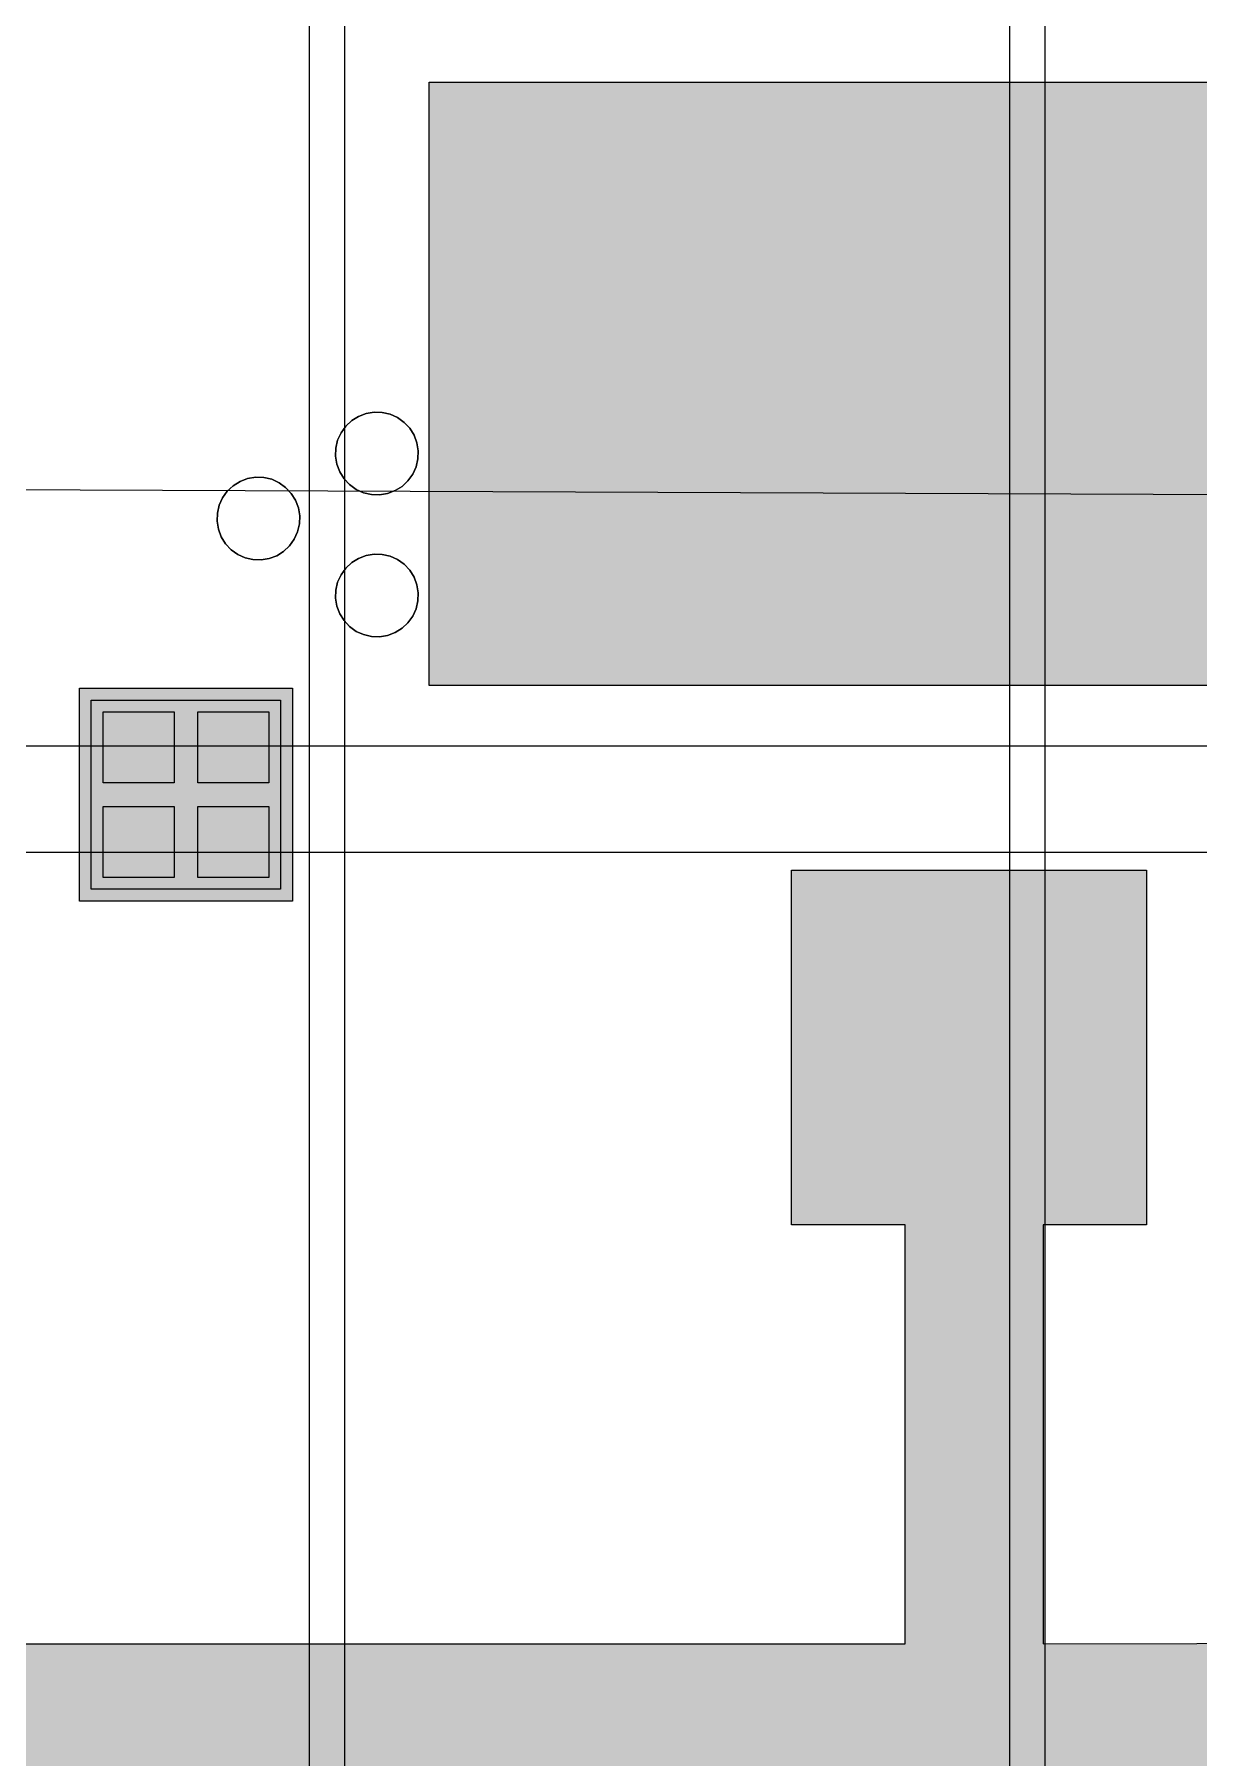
# Model space of a CAD drawing. Header units: inches. Extents: x -10671 to 1761, y -674 to 7170.
# Drawn here: x -7963.9 to -7767.1, y 5615.5 to 5906.8 of the extents above; entities that cross this region are included whole.
import ezdxf

# ---------------------------------------------------------------- set-up
doc = ezdxf.new("R2010")
doc.units = ezdxf.units.IN
doc.header["$LTSCALE"] = 19.2
doc.header["$MEASUREMENT"] = 0
for name, color, linetype, lineweight, true_color in [('DWG-bldg-utility box', 3, 'Continuous', 18, 0x00ff00), ('Venue-Ceiling-HVAC', 7, 'Continuous', 5, 0xbbbbbb), ('Venue-Ceiling-Obstructions', 7, 'Continuous', 5, 0xdd0000), ('Venue-Rigging Steel-High', 7, 'Continuous', 5, 0x800000), ('Venue-Rigging Steel-Low', 7, 'Continuous', 5, 0x0000dd)]:
    doc.layers.add(name, color=color, linetype=linetype, lineweight=lineweight, true_color=true_color)
for name, color, linetype, lineweight in [('Venue-Ceiling-Lights', 7, 'Continuous', 5), ('Venue-Ceiling-Lights Circuits', 7, 'Continuous', 5), ('Venue-Floor Pockets', 7, 'Continuous', 5)]:
    doc.layers.add(name, color=color, linetype=linetype, lineweight=lineweight)

# ---------------------------------------------------------------- blocks, each defined once
blk = doc.blocks.new('FLOORBOX')
at = {"layer": 'Venue-Floor Pockets', "linetype": 'Continuous', "lineweight": 0, "true_color": 0xaaaaaa}
blk.add_hatch(color=253, dxfattribs=at).paths.add_polyline_path([(-18, 18), (18, 18), (18, -18), (-18, -18)])
at = {"layer": 'Venue-Floor Pockets', "linetype": 'Continuous', "lineweight": 0, "true_color": 0xbbbbbb}
blk.add_hatch(color=9, dxfattribs=at).paths.add_polyline_path([(-16, 16), (16, 16), (16, -16), (-16, -16)])
at = {"layer": 'Venue-Floor Pockets', "linetype": 'Continuous', "lineweight": 0, "true_color": 0xdddddd}
for points in [[(-14, 14), (-2, 14), (-2, 2), (-14, 2)], [(2, 14), (14, 14), (14, 2), (2, 2)], [(-14, -2), (-2, -2), (-2, -14), (-14, -14)], [(2, -2), (14, -2), (14, -14), (2, -14)]]:
    blk.add_hatch(color=254, dxfattribs=at).paths.add_polyline_path(points)
at = {"layer": 'Venue-Floor Pockets', "color": 7, "linetype": 'Continuous', "lineweight": 5, "flags": 128}
for points in [[(-18, 18), (18, 18), (18, -18), (-18, -18)], [(-16, 16), (16, 16), (16, -16), (-16, -16)], [(-14, 14), (-2, 14), (-2, 2), (-14, 2)], [(2, 14), (14, 14), (14, 2), (2, 2)], [(-14, -2), (-2, -2), (-2, -14), (-14, -14)], [(2, -2), (14, -2), (14, -14), (2, -14)]]:
    blk.add_lwpolyline(points, close=True, dxfattribs=at)
blk = doc.blocks.new('Group-1315-1')
at = {"layer": 'Venue-Ceiling-Lights', "color": 12, "linetype": 'Continuous', "lineweight": 5, "true_color": 0xdd0000}
for points, invisible_edges in [([(-7912.96, 5835.51, 372.05), (-7910.24, 5841.52, 372.05), (-7906.44, 5842.95, 372.05), (-7912.96, 5835.51, 372.05)], 15), ([(-7905.52, 5828.98, 372.05), (-7912.96, 5835.51, 372.05), (-7906.44, 5842.95, 372.05), (-7905.52, 5828.98, 372.05)], 15), ([(-7906.44, 5842.95, 360.05), (-7910.24, 5841.52, 360.05), (-7912.96, 5835.51, 360.05), (-7906.44, 5842.95, 360.05)], 15), ([(-7898.99, 5836.42, 360.05), (-7906.44, 5842.95, 360.05), (-7912.96, 5835.51, 360.05), (-7898.99, 5836.42, 360.05)], 15), ([(-7912.96, 5835.51, 372.05), (-7912.04, 5839.47, 372.05), (-7910.24, 5841.52, 372.05), (-7912.96, 5835.51, 372.05)], 15), ([(-7910.24, 5841.52, 360.05), (-7912.04, 5839.47, 360.05), (-7912.96, 5835.51, 360.05), (-7910.24, 5841.52, 360.05)], 15), ([(-7912.04, 5839.47, 372.05), (-7911.24, 5840.58, 372.05), (-7910.24, 5841.52, 372.05), (-7912.04, 5839.47, 372.05)], 12), ([(-7910.24, 5841.52, 360.05), (-7911.24, 5840.58, 360.05), (-7912.04, 5839.47, 360.05), (-7910.24, 5841.52, 360.05)], 12), ([(-7910.24, 5841.52, 372.05), (-7909.08, 5842.24, 372.05), (-7906.44, 5842.95, 372.05), (-7910.24, 5841.52, 372.05)], 14), ([(-7906.44, 5842.95, 360.05), (-7909.08, 5842.24, 360.05), (-7910.24, 5841.52, 360.05), (-7906.44, 5842.95, 360.05)], 13), ([(-7909.08, 5842.24, 372.05), (-7907.79, 5842.73, 372.05), (-7906.44, 5842.95, 372.05), (-7909.08, 5842.24, 372.05)], 12), ([(-7906.44, 5842.95, 360.05), (-7907.79, 5842.73, 360.05), (-7909.08, 5842.24, 360.05), (-7906.44, 5842.95, 360.05)], 12), ([(-7906.44, 5842.95, 372.05), (-7905.07, 5842.91, 372.05), (-7902.48, 5842.03, 372.05), (-7906.44, 5842.95, 372.05)], 14), ([(-7906.44, 5842.95, 372.05), (-7902.48, 5842.03, 372.05), (-7900.43, 5840.23, 372.05), (-7906.44, 5842.95, 372.05)], 15), ([(-7906.44, 5842.95, 372.05), (-7900.43, 5840.23, 372.05), (-7898.99, 5836.42, 372.05), (-7906.44, 5842.95, 372.05)], 15), ([(-7906.44, 5842.95, 372.05), (-7898.99, 5836.42, 372.05), (-7905.52, 5828.98, 372.05), (-7906.44, 5842.95, 372.05)], 15), ([(-7902.48, 5842.03, 360.05), (-7905.07, 5842.91, 360.05), (-7906.44, 5842.95, 360.05), (-7902.48, 5842.03, 360.05)], 13), ([(-7900.43, 5840.23, 360.05), (-7902.48, 5842.03, 360.05), (-7906.44, 5842.95, 360.05), (-7900.43, 5840.23, 360.05)], 15), ([(-7898.99, 5836.42, 360.05), (-7900.43, 5840.23, 360.05), (-7906.44, 5842.95, 360.05), (-7898.99, 5836.42, 360.05)], 15), ([(-7905.07, 5842.91, 372.05), (-7903.73, 5842.6, 372.05), (-7902.48, 5842.03, 372.05), (-7905.07, 5842.91, 372.05)], 12), ([(-7902.48, 5842.03, 360.05), (-7903.73, 5842.6, 360.05), (-7905.07, 5842.91, 360.05), (-7902.48, 5842.03, 360.05)], 12), ([(-7902.48, 5842.03, 372.05), (-7901.36, 5841.23, 372.05), (-7900.43, 5840.23, 372.05), (-7902.48, 5842.03, 372.05)], 12), ([(-7900.43, 5840.23, 360.05), (-7901.36, 5841.23, 360.05), (-7902.48, 5842.03, 360.05), (-7900.43, 5840.23, 360.05)], 12), ([(-7912.96, 5835.51, 372.05), (-7912.92, 5836.88, 372.05), (-7912.04, 5839.47, 372.05), (-7912.96, 5835.51, 372.05)], 14), ([(-7912.04, 5839.47, 360.05), (-7912.92, 5836.88, 360.05), (-7912.96, 5835.51, 360.05), (-7912.04, 5839.47, 360.05)], 13), ([(-7912.92, 5836.88, 372.05), (-7912.61, 5838.22, 372.05), (-7912.04, 5839.47, 372.05), (-7912.92, 5836.88, 372.05)], 12), ([(-7912.04, 5839.47, 360.05), (-7912.61, 5838.22, 360.05), (-7912.92, 5836.88, 360.05), (-7912.04, 5839.47, 360.05)], 12), ([(-7900.43, 5840.23, 372.05), (-7899.7, 5839.06, 372.05), (-7898.99, 5836.42, 372.05), (-7900.43, 5840.23, 372.05)], 14), ([(-7898.99, 5836.42, 360.05), (-7899.7, 5839.06, 360.05), (-7900.43, 5840.23, 360.05), (-7898.99, 5836.42, 360.05)], 13), ([(-7899.7, 5839.06, 372.05), (-7899.22, 5837.78, 372.05), (-7898.99, 5836.42, 372.05), (-7899.7, 5839.06, 372.05)], 12), ([(-7898.99, 5836.42, 360.05), (-7899.22, 5837.78, 360.05), (-7899.7, 5839.06, 360.05), (-7898.99, 5836.42, 360.05)], 12), ([(-7912.96, 5835.51, 360.05), (-7905.52, 5828.98, 360.05), (-7898.99, 5836.42, 360.05), (-7912.96, 5835.51, 360.05)], 15), ([(-7912.26, 5832.87, 372.05), (-7912.74, 5834.15, 372.05), (-7912.96, 5835.51, 372.05), (-7912.26, 5832.87, 372.05)], 12), ([(-7911.53, 5831.71, 372.05), (-7912.26, 5832.87, 372.05), (-7912.96, 5835.51, 372.05), (-7911.53, 5831.71, 372.05)], 14), ([(-7905.52, 5828.98, 372.05), (-7911.53, 5831.71, 372.05), (-7912.96, 5835.51, 372.05), (-7905.52, 5828.98, 372.05)], 15), ([(-7912.96, 5835.51, 360.05), (-7912.74, 5834.15, 360.05), (-7912.26, 5832.87, 360.05), (-7912.96, 5835.51, 360.05)], 12), ([(-7912.96, 5835.51, 360.05), (-7912.26, 5832.87, 360.05), (-7911.53, 5831.71, 360.05), (-7912.96, 5835.51, 360.05)], 13), ([(-7912.96, 5835.51, 360.05), (-7911.53, 5831.71, 360.05), (-7905.52, 5828.98, 360.05), (-7912.96, 5835.51, 360.05)], 15), ([(-7898.99, 5836.42, 372.05), (-7901.72, 5830.41, 372.05), (-7905.52, 5828.98, 372.05), (-7898.99, 5836.42, 372.05)], 15), ([(-7905.52, 5828.98, 360.05), (-7901.72, 5830.41, 360.05), (-7898.99, 5836.42, 360.05), (-7905.52, 5828.98, 360.05)], 15), ([(-7898.99, 5836.42, 372.05), (-7899.92, 5832.47, 372.05), (-7901.72, 5830.41, 372.05), (-7898.99, 5836.42, 372.05)], 15), ([(-7901.72, 5830.41, 360.05), (-7899.92, 5832.47, 360.05), (-7898.99, 5836.42, 360.05), (-7901.72, 5830.41, 360.05)], 15), ([(-7898.99, 5836.42, 372.05), (-7899.04, 5835.05, 372.05), (-7899.92, 5832.47, 372.05), (-7898.99, 5836.42, 372.05)], 14), ([(-7899.92, 5832.47, 360.05), (-7899.04, 5835.05, 360.05), (-7898.99, 5836.42, 360.05), (-7899.92, 5832.47, 360.05)], 13), ([(-7899.04, 5835.05, 372.05), (-7899.35, 5833.72, 372.05), (-7899.92, 5832.47, 372.05), (-7899.04, 5835.05, 372.05)], 12), ([(-7899.92, 5832.47, 360.05), (-7899.35, 5833.72, 360.05), (-7899.04, 5835.05, 360.05), (-7899.92, 5832.47, 360.05)], 12), ([(-7933, 5824.51, 372.05), (-7930.28, 5830.52, 372.05), (-7926.47, 5831.95, 372.05), (-7933, 5824.51, 372.05)], 15), ([(-7925.56, 5817.98, 372.05), (-7933, 5824.51, 372.05), (-7926.47, 5831.95, 372.05), (-7925.56, 5817.98, 372.05)], 15), ([(-7926.47, 5831.95, 360.05), (-7930.28, 5830.52, 360.05), (-7933, 5824.51, 360.05), (-7926.47, 5831.95, 360.05)], 15), ([(-7919.03, 5825.42, 360.05), (-7926.47, 5831.95, 360.05), (-7933, 5824.51, 360.05), (-7919.03, 5825.42, 360.05)], 15), ([(-7930.28, 5830.52, 372.05), (-7929.11, 5831.24, 372.05), (-7926.47, 5831.95, 372.05), (-7930.28, 5830.52, 372.05)], 14), ([(-7926.47, 5831.95, 360.05), (-7929.11, 5831.24, 360.05), (-7930.28, 5830.52, 360.05), (-7926.47, 5831.95, 360.05)], 13), ([(-7929.11, 5831.24, 372.05), (-7927.83, 5831.73, 372.05), (-7926.47, 5831.95, 372.05), (-7929.11, 5831.24, 372.05)], 12), ([(-7926.47, 5831.95, 360.05), (-7927.83, 5831.73, 360.05), (-7929.11, 5831.24, 360.05), (-7926.47, 5831.95, 360.05)], 12), ([(-7926.47, 5831.95, 372.05), (-7925.1, 5831.91, 372.05), (-7922.51, 5831.03, 372.05), (-7926.47, 5831.95, 372.05)], 14), ([(-7926.47, 5831.95, 372.05), (-7922.51, 5831.03, 372.05), (-7920.46, 5829.23, 372.05), (-7926.47, 5831.95, 372.05)], 15), ([(-7926.47, 5831.95, 372.05), (-7920.46, 5829.23, 372.05), (-7919.03, 5825.42, 372.05), (-7926.47, 5831.95, 372.05)], 15), ([(-7926.47, 5831.95, 372.05), (-7919.03, 5825.42, 372.05), (-7925.56, 5817.98, 372.05), (-7926.47, 5831.95, 372.05)], 15), ([(-7922.51, 5831.03, 360.05), (-7925.1, 5831.91, 360.05), (-7926.47, 5831.95, 360.05), (-7922.51, 5831.03, 360.05)], 13), ([(-7920.46, 5829.23, 360.05), (-7922.51, 5831.03, 360.05), (-7926.47, 5831.95, 360.05), (-7920.46, 5829.23, 360.05)], 15), ([(-7919.03, 5825.42, 360.05), (-7920.46, 5829.23, 360.05), (-7926.47, 5831.95, 360.05), (-7919.03, 5825.42, 360.05)], 15), ([(-7925.1, 5831.91, 372.05), (-7923.76, 5831.6, 372.05), (-7922.51, 5831.03, 372.05), (-7925.1, 5831.91, 372.05)], 12), ([(-7922.51, 5831.03, 360.05), (-7923.76, 5831.6, 360.05), (-7925.1, 5831.91, 360.05), (-7922.51, 5831.03, 360.05)], 12), ([(-7899.92, 5832.47, 372.05), (-7900.72, 5831.35, 372.05), (-7901.72, 5830.41, 372.05), (-7899.92, 5832.47, 372.05)], 12), ([(-7901.72, 5830.41, 360.05), (-7900.72, 5831.35, 360.05), (-7899.92, 5832.47, 360.05), (-7901.72, 5830.41, 360.05)], 12), ([(-7933, 5824.51, 372.05), (-7932.08, 5828.47, 372.05), (-7930.28, 5830.52, 372.05), (-7933, 5824.51, 372.05)], 15), ([(-7930.28, 5830.52, 360.05), (-7932.08, 5828.47, 360.05), (-7933, 5824.51, 360.05), (-7930.28, 5830.52, 360.05)], 15), ([(-7932.08, 5828.47, 372.05), (-7931.28, 5829.58, 372.05), (-7930.28, 5830.52, 372.05), (-7932.08, 5828.47, 372.05)], 12), ([(-7930.28, 5830.52, 360.05), (-7931.28, 5829.58, 360.05), (-7932.08, 5828.47, 360.05), (-7930.28, 5830.52, 360.05)], 12), ([(-7922.51, 5831.03, 372.05), (-7921.4, 5830.23, 372.05), (-7920.46, 5829.23, 372.05), (-7922.51, 5831.03, 372.05)], 12), ([(-7920.46, 5829.23, 360.05), (-7921.4, 5830.23, 360.05), (-7922.51, 5831.03, 360.05), (-7920.46, 5829.23, 360.05)], 12), ([(-7920.46, 5829.23, 372.05), (-7919.74, 5828.06, 372.05), (-7919.03, 5825.42, 372.05), (-7920.46, 5829.23, 372.05)], 14), ([(-7919.03, 5825.42, 360.05), (-7919.74, 5828.06, 360.05), (-7920.46, 5829.23, 360.05), (-7919.03, 5825.42, 360.05)], 13), ([(-7909.48, 5829.9, 372.05), (-7910.59, 5830.7, 372.05), (-7911.53, 5831.71, 372.05), (-7909.48, 5829.9, 372.05)], 12), ([(-7905.52, 5828.98, 372.05), (-7909.48, 5829.9, 372.05), (-7911.53, 5831.71, 372.05), (-7905.52, 5828.98, 372.05)], 15), ([(-7911.53, 5831.71, 360.05), (-7910.59, 5830.7, 360.05), (-7909.48, 5829.9, 360.05), (-7911.53, 5831.71, 360.05)], 12), ([(-7911.53, 5831.71, 360.05), (-7909.48, 5829.9, 360.05), (-7905.52, 5828.98, 360.05), (-7911.53, 5831.71, 360.05)], 15), ([(-7906.89, 5829.03, 372.05), (-7908.23, 5829.34, 372.05), (-7909.48, 5829.9, 372.05), (-7906.89, 5829.03, 372.05)], 12), ([(-7905.52, 5828.98, 372.05), (-7906.89, 5829.03, 372.05), (-7909.48, 5829.9, 372.05), (-7905.52, 5828.98, 372.05)], 14), ([(-7909.48, 5829.9, 360.05), (-7908.23, 5829.34, 360.05), (-7906.89, 5829.03, 360.05), (-7909.48, 5829.9, 360.05)], 12), ([(-7909.48, 5829.9, 360.05), (-7906.89, 5829.03, 360.05), (-7905.52, 5828.98, 360.05), (-7909.48, 5829.9, 360.05)], 13), ([(-7901.72, 5830.41, 372.05), (-7902.88, 5829.69, 372.05), (-7905.52, 5828.98, 372.05), (-7901.72, 5830.41, 372.05)], 14), ([(-7905.52, 5828.98, 360.05), (-7902.88, 5829.69, 360.05), (-7901.72, 5830.41, 360.05), (-7905.52, 5828.98, 360.05)], 13), ([(-7902.88, 5829.69, 372.05), (-7904.17, 5829.21, 372.05), (-7905.52, 5828.98, 372.05), (-7902.88, 5829.69, 372.05)], 12), ([(-7905.52, 5828.98, 360.05), (-7904.17, 5829.21, 360.05), (-7902.88, 5829.69, 360.05), (-7905.52, 5828.98, 360.05)], 12), ([(-7933, 5824.51, 372.05), (-7932.95, 5825.88, 372.05), (-7932.08, 5828.47, 372.05), (-7933, 5824.51, 372.05)], 14), ([(-7932.08, 5828.47, 360.05), (-7932.95, 5825.88, 360.05), (-7933, 5824.51, 360.05), (-7932.08, 5828.47, 360.05)], 13), ([(-7932.95, 5825.88, 372.05), (-7932.64, 5827.22, 372.05), (-7932.08, 5828.47, 372.05), (-7932.95, 5825.88, 372.05)], 12), ([(-7932.08, 5828.47, 360.05), (-7932.64, 5827.22, 360.05), (-7932.95, 5825.88, 360.05), (-7932.08, 5828.47, 360.05)], 12), ([(-7919.74, 5828.06, 372.05), (-7919.25, 5826.78, 372.05), (-7919.03, 5825.42, 372.05), (-7919.74, 5828.06, 372.05)], 12), ([(-7919.03, 5825.42, 360.05), (-7919.25, 5826.78, 360.05), (-7919.74, 5828.06, 360.05), (-7919.03, 5825.42, 360.05)], 12), ([(-7933, 5824.51, 360.05), (-7925.56, 5817.98, 360.05), (-7919.03, 5825.42, 360.05), (-7933, 5824.51, 360.05)], 15), ([(-7932.29, 5821.87, 372.05), (-7932.78, 5823.15, 372.05), (-7933, 5824.51, 372.05), (-7932.29, 5821.87, 372.05)], 12), ([(-7931.57, 5820.71, 372.05), (-7932.29, 5821.87, 372.05), (-7933, 5824.51, 372.05), (-7931.57, 5820.71, 372.05)], 14), ([(-7925.56, 5817.98, 372.05), (-7931.57, 5820.71, 372.05), (-7933, 5824.51, 372.05), (-7925.56, 5817.98, 372.05)], 15), ([(-7933, 5824.51, 360.05), (-7932.78, 5823.15, 360.05), (-7932.29, 5821.87, 360.05), (-7933, 5824.51, 360.05)], 12), ([(-7933, 5824.51, 360.05), (-7932.29, 5821.87, 360.05), (-7931.57, 5820.71, 360.05), (-7933, 5824.51, 360.05)], 13), ([(-7933, 5824.51, 360.05), (-7931.57, 5820.71, 360.05), (-7925.56, 5817.98, 360.05), (-7933, 5824.51, 360.05)], 15), ([(-7919.03, 5825.42, 372.05), (-7921.75, 5819.41, 372.05), (-7925.56, 5817.98, 372.05), (-7919.03, 5825.42, 372.05)], 15), ([(-7925.56, 5817.98, 360.05), (-7921.75, 5819.41, 360.05), (-7919.03, 5825.42, 360.05), (-7925.56, 5817.98, 360.05)], 15), ([(-7919.03, 5825.42, 372.05), (-7919.95, 5821.47, 372.05), (-7921.75, 5819.41, 372.05), (-7919.03, 5825.42, 372.05)], 15), ([(-7921.75, 5819.41, 360.05), (-7919.95, 5821.47, 360.05), (-7919.03, 5825.42, 360.05), (-7921.75, 5819.41, 360.05)], 15), ([(-7919.03, 5825.42, 372.05), (-7919.07, 5824.05, 372.05), (-7919.95, 5821.47, 372.05), (-7919.03, 5825.42, 372.05)], 14), ([(-7919.95, 5821.47, 360.05), (-7919.07, 5824.05, 360.05), (-7919.03, 5825.42, 360.05), (-7919.95, 5821.47, 360.05)], 13), ([(-7919.07, 5824.05, 372.05), (-7919.39, 5822.72, 372.05), (-7919.95, 5821.47, 372.05), (-7919.07, 5824.05, 372.05)], 12), ([(-7919.95, 5821.47, 360.05), (-7919.39, 5822.72, 360.05), (-7919.07, 5824.05, 360.05), (-7919.95, 5821.47, 360.05)], 12), ([(-7929.51, 5818.9, 372.05), (-7930.63, 5819.7, 372.05), (-7931.57, 5820.71, 372.05), (-7929.51, 5818.9, 372.05)], 12), ([(-7925.56, 5817.98, 372.05), (-7929.51, 5818.9, 372.05), (-7931.57, 5820.71, 372.05), (-7925.56, 5817.98, 372.05)], 15), ([(-7931.57, 5820.71, 360.05), (-7930.63, 5819.7, 360.05), (-7929.51, 5818.9, 360.05), (-7931.57, 5820.71, 360.05)], 12), ([(-7931.57, 5820.71, 360.05), (-7929.51, 5818.9, 360.05), (-7925.56, 5817.98, 360.05), (-7931.57, 5820.71, 360.05)], 15), ([(-7919.95, 5821.47, 372.05), (-7920.75, 5820.35, 372.05), (-7921.75, 5819.41, 372.05), (-7919.95, 5821.47, 372.05)], 12), ([(-7921.75, 5819.41, 360.05), (-7920.75, 5820.35, 360.05), (-7919.95, 5821.47, 360.05), (-7921.75, 5819.41, 360.05)], 12), ([(-7926.93, 5818.03, 372.05), (-7928.26, 5818.34, 372.05), (-7929.51, 5818.9, 372.05), (-7926.93, 5818.03, 372.05)], 12), ([(-7925.56, 5817.98, 372.05), (-7926.93, 5818.03, 372.05), (-7929.51, 5818.9, 372.05), (-7925.56, 5817.98, 372.05)], 14), ([(-7929.51, 5818.9, 360.05), (-7928.26, 5818.34, 360.05), (-7926.93, 5818.03, 360.05), (-7929.51, 5818.9, 360.05)], 12), ([(-7929.51, 5818.9, 360.05), (-7926.93, 5818.03, 360.05), (-7925.56, 5817.98, 360.05), (-7929.51, 5818.9, 360.05)], 13), ([(-7921.75, 5819.41, 372.05), (-7922.92, 5818.69, 372.05), (-7925.56, 5817.98, 372.05), (-7921.75, 5819.41, 372.05)], 14), ([(-7925.56, 5817.98, 360.05), (-7922.92, 5818.69, 360.05), (-7921.75, 5819.41, 360.05), (-7925.56, 5817.98, 360.05)], 13), ([(-7922.92, 5818.69, 372.05), (-7924.2, 5818.21, 372.05), (-7925.56, 5817.98, 372.05), (-7922.92, 5818.69, 372.05)], 12), ([(-7925.56, 5817.98, 360.05), (-7924.2, 5818.21, 360.05), (-7922.92, 5818.69, 360.05), (-7925.56, 5817.98, 360.05)], 12), ([(-7912.96, 5811.51, 372.05), (-7910.24, 5817.52, 372.05), (-7906.44, 5818.95, 372.05), (-7912.96, 5811.51, 372.05)], 15), ([(-7905.52, 5804.98, 372.05), (-7912.96, 5811.51, 372.05), (-7906.44, 5818.95, 372.05), (-7905.52, 5804.98, 372.05)], 15), ([(-7906.44, 5818.95, 360.05), (-7910.24, 5817.52, 360.05), (-7912.96, 5811.51, 360.05), (-7906.44, 5818.95, 360.05)], 15), ([(-7898.99, 5812.42, 360.05), (-7906.44, 5818.95, 360.05), (-7912.96, 5811.51, 360.05), (-7898.99, 5812.42, 360.05)], 15), ([(-7912.96, 5811.51, 372.05), (-7912.04, 5815.47, 372.05), (-7910.24, 5817.52, 372.05), (-7912.96, 5811.51, 372.05)], 15), ([(-7910.24, 5817.52, 360.05), (-7912.04, 5815.47, 360.05), (-7912.96, 5811.51, 360.05), (-7910.24, 5817.52, 360.05)], 15), ([(-7912.04, 5815.47, 372.05), (-7911.24, 5816.58, 372.05), (-7910.24, 5817.52, 372.05), (-7912.04, 5815.47, 372.05)], 12), ([(-7910.24, 5817.52, 360.05), (-7911.24, 5816.58, 360.05), (-7912.04, 5815.47, 360.05), (-7910.24, 5817.52, 360.05)], 12), ([(-7910.24, 5817.52, 372.05), (-7909.08, 5818.24, 372.05), (-7906.44, 5818.95, 372.05), (-7910.24, 5817.52, 372.05)], 14), ([(-7906.44, 5818.95, 360.05), (-7909.08, 5818.24, 360.05), (-7910.24, 5817.52, 360.05), (-7906.44, 5818.95, 360.05)], 13), ([(-7909.08, 5818.24, 372.05), (-7907.79, 5818.73, 372.05), (-7906.44, 5818.95, 372.05), (-7909.08, 5818.24, 372.05)], 12), ([(-7906.44, 5818.95, 360.05), (-7907.79, 5818.73, 360.05), (-7909.08, 5818.24, 360.05), (-7906.44, 5818.95, 360.05)], 12), ([(-7906.44, 5818.95, 372.05), (-7905.07, 5818.91, 372.05), (-7902.48, 5818.03, 372.05), (-7906.44, 5818.95, 372.05)], 14), ([(-7906.44, 5818.95, 372.05), (-7902.48, 5818.03, 372.05), (-7900.43, 5816.23, 372.05), (-7906.44, 5818.95, 372.05)], 15), ([(-7906.44, 5818.95, 372.05), (-7900.43, 5816.23, 372.05), (-7898.99, 5812.42, 372.05), (-7906.44, 5818.95, 372.05)], 15), ([(-7906.44, 5818.95, 372.05), (-7898.99, 5812.42, 372.05), (-7905.52, 5804.98, 372.05), (-7906.44, 5818.95, 372.05)], 15), ([(-7902.48, 5818.03, 360.05), (-7905.07, 5818.91, 360.05), (-7906.44, 5818.95, 360.05), (-7902.48, 5818.03, 360.05)], 13), ([(-7900.43, 5816.23, 360.05), (-7902.48, 5818.03, 360.05), (-7906.44, 5818.95, 360.05), (-7900.43, 5816.23, 360.05)], 15), ([(-7898.99, 5812.42, 360.05), (-7900.43, 5816.23, 360.05), (-7906.44, 5818.95, 360.05), (-7898.99, 5812.42, 360.05)], 15), ([(-7905.07, 5818.91, 372.05), (-7903.73, 5818.6, 372.05), (-7902.48, 5818.03, 372.05), (-7905.07, 5818.91, 372.05)], 12), ([(-7902.48, 5818.03, 360.05), (-7903.73, 5818.6, 360.05), (-7905.07, 5818.91, 360.05), (-7902.48, 5818.03, 360.05)], 12), ([(-7902.48, 5818.03, 372.05), (-7901.36, 5817.23, 372.05), (-7900.43, 5816.23, 372.05), (-7902.48, 5818.03, 372.05)], 12), ([(-7900.43, 5816.23, 360.05), (-7901.36, 5817.23, 360.05), (-7902.48, 5818.03, 360.05), (-7900.43, 5816.23, 360.05)], 12), ([(-7912.96, 5811.51, 372.05), (-7912.92, 5812.88, 372.05), (-7912.04, 5815.47, 372.05), (-7912.96, 5811.51, 372.05)], 14), ([(-7912.04, 5815.47, 360.05), (-7912.92, 5812.88, 360.05), (-7912.96, 5811.51, 360.05), (-7912.04, 5815.47, 360.05)], 13), ([(-7912.92, 5812.88, 372.05), (-7912.61, 5814.22, 372.05), (-7912.04, 5815.47, 372.05), (-7912.92, 5812.88, 372.05)], 12), ([(-7912.04, 5815.47, 360.05), (-7912.61, 5814.22, 360.05), (-7912.92, 5812.88, 360.05), (-7912.04, 5815.47, 360.05)], 12), ([(-7900.43, 5816.23, 372.05), (-7899.7, 5815.06, 372.05), (-7898.99, 5812.42, 372.05), (-7900.43, 5816.23, 372.05)], 14), ([(-7898.99, 5812.42, 360.05), (-7899.7, 5815.06, 360.05), (-7900.43, 5816.23, 360.05), (-7898.99, 5812.42, 360.05)], 13), ([(-7899.7, 5815.06, 372.05), (-7899.22, 5813.78, 372.05), (-7898.99, 5812.42, 372.05), (-7899.7, 5815.06, 372.05)], 12), ([(-7898.99, 5812.42, 360.05), (-7899.22, 5813.78, 360.05), (-7899.7, 5815.06, 360.05), (-7898.99, 5812.42, 360.05)], 12), ([(-7912.96, 5811.51, 360.05), (-7905.52, 5804.98, 360.05), (-7898.99, 5812.42, 360.05), (-7912.96, 5811.51, 360.05)], 15), ([(-7912.26, 5808.87, 372.05), (-7912.74, 5810.15, 372.05), (-7912.96, 5811.51, 372.05), (-7912.26, 5808.87, 372.05)], 12), ([(-7911.53, 5807.71, 372.05), (-7912.26, 5808.87, 372.05), (-7912.96, 5811.51, 372.05), (-7911.53, 5807.71, 372.05)], 14), ([(-7905.52, 5804.98, 372.05), (-7911.53, 5807.71, 372.05), (-7912.96, 5811.51, 372.05), (-7905.52, 5804.98, 372.05)], 15), ([(-7912.96, 5811.51, 360.05), (-7912.74, 5810.15, 360.05), (-7912.26, 5808.87, 360.05), (-7912.96, 5811.51, 360.05)], 12), ([(-7912.96, 5811.51, 360.05), (-7912.26, 5808.87, 360.05), (-7911.53, 5807.71, 360.05), (-7912.96, 5811.51, 360.05)], 13), ([(-7912.96, 5811.51, 360.05), (-7911.53, 5807.71, 360.05), (-7905.52, 5804.98, 360.05), (-7912.96, 5811.51, 360.05)], 15), ([(-7898.99, 5812.42, 372.05), (-7901.72, 5806.41, 372.05), (-7905.52, 5804.98, 372.05), (-7898.99, 5812.42, 372.05)], 15), ([(-7905.52, 5804.98, 360.05), (-7901.72, 5806.41, 360.05), (-7898.99, 5812.42, 360.05), (-7905.52, 5804.98, 360.05)], 15), ([(-7898.99, 5812.42, 372.05), (-7899.92, 5808.47, 372.05), (-7901.72, 5806.41, 372.05), (-7898.99, 5812.42, 372.05)], 15), ([(-7901.72, 5806.41, 360.05), (-7899.92, 5808.47, 360.05), (-7898.99, 5812.42, 360.05), (-7901.72, 5806.41, 360.05)], 15), ([(-7898.99, 5812.42, 372.05), (-7899.04, 5811.05, 372.05), (-7899.92, 5808.47, 372.05), (-7898.99, 5812.42, 372.05)], 14), ([(-7899.92, 5808.47, 360.05), (-7899.04, 5811.05, 360.05), (-7898.99, 5812.42, 360.05), (-7899.92, 5808.47, 360.05)], 13), ([(-7899.04, 5811.05, 372.05), (-7899.35, 5809.72, 372.05), (-7899.92, 5808.47, 372.05), (-7899.04, 5811.05, 372.05)], 12), ([(-7899.92, 5808.47, 360.05), (-7899.35, 5809.72, 360.05), (-7899.04, 5811.05, 360.05), (-7899.92, 5808.47, 360.05)], 12), ([(-7909.48, 5805.9, 372.05), (-7910.59, 5806.7, 372.05), (-7911.53, 5807.71, 372.05), (-7909.48, 5805.9, 372.05)], 12), ([(-7905.52, 5804.98, 372.05), (-7909.48, 5805.9, 372.05), (-7911.53, 5807.71, 372.05), (-7905.52, 5804.98, 372.05)], 15), ([(-7911.53, 5807.71, 360.05), (-7910.59, 5806.7, 360.05), (-7909.48, 5805.9, 360.05), (-7911.53, 5807.71, 360.05)], 12), ([(-7911.53, 5807.71, 360.05), (-7909.48, 5805.9, 360.05), (-7905.52, 5804.98, 360.05), (-7911.53, 5807.71, 360.05)], 15), ([(-7906.89, 5805.03, 372.05), (-7908.23, 5805.34, 372.05), (-7909.48, 5805.9, 372.05), (-7906.89, 5805.03, 372.05)], 12), ([(-7905.52, 5804.98, 372.05), (-7906.89, 5805.03, 372.05), (-7909.48, 5805.9, 372.05), (-7905.52, 5804.98, 372.05)], 14), ([(-7909.48, 5805.9, 360.05), (-7908.23, 5805.34, 360.05), (-7906.89, 5805.03, 360.05), (-7909.48, 5805.9, 360.05)], 12), ([(-7909.48, 5805.9, 360.05), (-7906.89, 5805.03, 360.05), (-7905.52, 5804.98, 360.05), (-7909.48, 5805.9, 360.05)], 13), ([(-7901.72, 5806.41, 372.05), (-7902.88, 5805.69, 372.05), (-7905.52, 5804.98, 372.05), (-7901.72, 5806.41, 372.05)], 14), ([(-7905.52, 5804.98, 360.05), (-7902.88, 5805.69, 360.05), (-7901.72, 5806.41, 360.05), (-7905.52, 5804.98, 360.05)], 13), ([(-7902.88, 5805.69, 372.05), (-7904.17, 5805.21, 372.05), (-7905.52, 5804.98, 372.05), (-7902.88, 5805.69, 372.05)], 12), ([(-7905.52, 5804.98, 360.05), (-7904.17, 5805.21, 360.05), (-7902.88, 5805.69, 360.05), (-7905.52, 5804.98, 360.05)], 12), ([(-7899.92, 5808.47, 372.05), (-7900.72, 5807.35, 372.05), (-7901.72, 5806.41, 372.05), (-7899.92, 5808.47, 372.05)], 12), ([(-7901.72, 5806.41, 360.05), (-7900.72, 5807.35, 360.05), (-7899.92, 5808.47, 360.05), (-7901.72, 5806.41, 360.05)], 12)]:
    blk.add_3dface(points, dxfattribs=dict(at, invisible_edges=invisible_edges))
for points in [[(-7911.24, 5840.58, 372.05), (-7911.24, 5840.58, 360.05), (-7912.04, 5839.47, 360.05), (-7912.04, 5839.47, 372.05)], [(-7910.24, 5841.52, 372.05), (-7910.24, 5841.52, 360.05), (-7911.24, 5840.58, 360.05), (-7911.24, 5840.58, 372.05)], [(-7909.08, 5842.24, 372.05), (-7909.08, 5842.24, 360.05), (-7910.24, 5841.52, 360.05), (-7910.24, 5841.52, 372.05)], [(-7907.79, 5842.73, 372.05), (-7907.79, 5842.73, 360.05), (-7909.08, 5842.24, 360.05), (-7909.08, 5842.24, 372.05)], [(-7906.44, 5842.95, 372.05), (-7906.44, 5842.95, 360.05), (-7907.79, 5842.73, 360.05), (-7907.79, 5842.73, 372.05)], [(-7905.07, 5842.91, 372.05), (-7905.07, 5842.91, 360.05), (-7906.44, 5842.95, 360.05), (-7906.44, 5842.95, 372.05)], [(-7903.73, 5842.6, 372.05), (-7903.73, 5842.6, 360.05), (-7905.07, 5842.91, 360.05), (-7905.07, 5842.91, 372.05)], [(-7902.48, 5842.03, 372.05), (-7902.48, 5842.03, 360.05), (-7903.73, 5842.6, 360.05), (-7903.73, 5842.6, 372.05)], [(-7901.36, 5841.23, 372.05), (-7901.36, 5841.23, 360.05), (-7902.48, 5842.03, 360.05), (-7902.48, 5842.03, 372.05)], [(-7900.43, 5840.23, 372.05), (-7900.43, 5840.23, 360.05), (-7901.36, 5841.23, 360.05), (-7901.36, 5841.23, 372.05)], [(-7912.61, 5838.22, 372.05), (-7912.61, 5838.22, 360.05), (-7912.92, 5836.88, 360.05), (-7912.92, 5836.88, 372.05)], [(-7912.04, 5839.47, 372.05), (-7912.04, 5839.47, 360.05), (-7912.61, 5838.22, 360.05), (-7912.61, 5838.22, 372.05)], [(-7899.7, 5839.06, 372.05), (-7899.7, 5839.06, 360.05), (-7900.43, 5840.23, 360.05), (-7900.43, 5840.23, 372.05)], [(-7899.22, 5837.78, 372.05), (-7899.22, 5837.78, 360.05), (-7899.7, 5839.06, 360.05), (-7899.7, 5839.06, 372.05)], [(-7898.99, 5836.42, 372.05), (-7898.99, 5836.42, 360.05), (-7899.22, 5837.78, 360.05), (-7899.22, 5837.78, 372.05)], [(-7912.92, 5836.88, 372.05), (-7912.92, 5836.88, 360.05), (-7912.96, 5835.51, 360.05), (-7912.96, 5835.51, 372.05)], [(-7912.96, 5835.51, 372.05), (-7912.96, 5835.51, 360.05), (-7912.74, 5834.15, 360.05), (-7912.74, 5834.15, 372.05)], [(-7899.35, 5833.72, 372.05), (-7899.35, 5833.72, 360.05), (-7899.04, 5835.05, 360.05), (-7899.04, 5835.05, 372.05)], [(-7899.04, 5835.05, 372.05), (-7899.04, 5835.05, 360.05), (-7898.99, 5836.42, 360.05), (-7898.99, 5836.42, 372.05)], [(-7926.47, 5831.95, 372.05), (-7926.47, 5831.95, 360.05), (-7927.83, 5831.73, 360.05), (-7927.83, 5831.73, 372.05)], [(-7925.1, 5831.91, 372.05), (-7925.1, 5831.91, 360.05), (-7926.47, 5831.95, 360.05), (-7926.47, 5831.95, 372.05)], [(-7923.76, 5831.6, 372.05), (-7923.76, 5831.6, 360.05), (-7925.1, 5831.91, 360.05), (-7925.1, 5831.91, 372.05)], [(-7912.74, 5834.15, 372.05), (-7912.74, 5834.15, 360.05), (-7912.26, 5832.87, 360.05), (-7912.26, 5832.87, 372.05)], [(-7912.26, 5832.87, 372.05), (-7912.26, 5832.87, 360.05), (-7911.53, 5831.71, 360.05), (-7911.53, 5831.71, 372.05)], [(-7900.72, 5831.35, 372.05), (-7900.72, 5831.35, 360.05), (-7899.92, 5832.47, 360.05), (-7899.92, 5832.47, 372.05)], [(-7899.92, 5832.47, 372.05), (-7899.92, 5832.47, 360.05), (-7899.35, 5833.72, 360.05), (-7899.35, 5833.72, 372.05)], [(-7931.28, 5829.58, 372.05), (-7931.28, 5829.58, 360.05), (-7932.08, 5828.47, 360.05), (-7932.08, 5828.47, 372.05)], [(-7930.28, 5830.52, 372.05), (-7930.28, 5830.52, 360.05), (-7931.28, 5829.58, 360.05), (-7931.28, 5829.58, 372.05)], [(-7929.11, 5831.24, 372.05), (-7929.11, 5831.24, 360.05), (-7930.28, 5830.52, 360.05), (-7930.28, 5830.52, 372.05)], [(-7927.83, 5831.73, 372.05), (-7927.83, 5831.73, 360.05), (-7929.11, 5831.24, 360.05), (-7929.11, 5831.24, 372.05)], [(-7922.51, 5831.03, 372.05), (-7922.51, 5831.03, 360.05), (-7923.76, 5831.6, 360.05), (-7923.76, 5831.6, 372.05)], [(-7921.4, 5830.23, 372.05), (-7921.4, 5830.23, 360.05), (-7922.51, 5831.03, 360.05), (-7922.51, 5831.03, 372.05)], [(-7920.46, 5829.23, 372.05), (-7920.46, 5829.23, 360.05), (-7921.4, 5830.23, 360.05), (-7921.4, 5830.23, 372.05)], [(-7919.74, 5828.06, 372.05), (-7919.74, 5828.06, 360.05), (-7920.46, 5829.23, 360.05), (-7920.46, 5829.23, 372.05)], [(-7911.53, 5831.71, 372.05), (-7911.53, 5831.71, 360.05), (-7910.59, 5830.7, 360.05), (-7910.59, 5830.7, 372.05)], [(-7910.59, 5830.7, 372.05), (-7910.59, 5830.7, 360.05), (-7909.48, 5829.9, 360.05), (-7909.48, 5829.9, 372.05)], [(-7909.48, 5829.9, 372.05), (-7909.48, 5829.9, 360.05), (-7908.23, 5829.34, 360.05), (-7908.23, 5829.34, 372.05)], [(-7908.23, 5829.34, 372.05), (-7908.23, 5829.34, 360.05), (-7906.89, 5829.03, 360.05), (-7906.89, 5829.03, 372.05)], [(-7906.89, 5829.03, 372.05), (-7906.89, 5829.03, 360.05), (-7905.52, 5828.98, 360.05), (-7905.52, 5828.98, 372.05)], [(-7905.52, 5828.98, 372.05), (-7905.52, 5828.98, 360.05), (-7904.17, 5829.21, 360.05), (-7904.17, 5829.21, 372.05)], [(-7904.17, 5829.21, 372.05), (-7904.17, 5829.21, 360.05), (-7902.88, 5829.69, 360.05), (-7902.88, 5829.69, 372.05)], [(-7902.88, 5829.69, 372.05), (-7902.88, 5829.69, 360.05), (-7901.72, 5830.41, 360.05), (-7901.72, 5830.41, 372.05)], [(-7901.72, 5830.41, 372.05), (-7901.72, 5830.41, 360.05), (-7900.72, 5831.35, 360.05), (-7900.72, 5831.35, 372.05)], [(-7932.64, 5827.22, 372.05), (-7932.64, 5827.22, 360.05), (-7932.95, 5825.88, 360.05), (-7932.95, 5825.88, 372.05)], [(-7932.08, 5828.47, 372.05), (-7932.08, 5828.47, 360.05), (-7932.64, 5827.22, 360.05), (-7932.64, 5827.22, 372.05)], [(-7919.25, 5826.78, 372.05), (-7919.25, 5826.78, 360.05), (-7919.74, 5828.06, 360.05), (-7919.74, 5828.06, 372.05)], [(-7919.03, 5825.42, 372.05), (-7919.03, 5825.42, 360.05), (-7919.25, 5826.78, 360.05), (-7919.25, 5826.78, 372.05)], [(-7932.95, 5825.88, 372.05), (-7932.95, 5825.88, 360.05), (-7933, 5824.51, 360.05), (-7933, 5824.51, 372.05)], [(-7933, 5824.51, 372.05), (-7933, 5824.51, 360.05), (-7932.78, 5823.15, 360.05), (-7932.78, 5823.15, 372.05)], [(-7932.78, 5823.15, 372.05), (-7932.78, 5823.15, 360.05), (-7932.29, 5821.87, 360.05), (-7932.29, 5821.87, 372.05)], [(-7919.39, 5822.72, 372.05), (-7919.39, 5822.72, 360.05), (-7919.07, 5824.05, 360.05), (-7919.07, 5824.05, 372.05)], [(-7919.07, 5824.05, 372.05), (-7919.07, 5824.05, 360.05), (-7919.03, 5825.42, 360.05), (-7919.03, 5825.42, 372.05)], [(-7932.29, 5821.87, 372.05), (-7932.29, 5821.87, 360.05), (-7931.57, 5820.71, 360.05), (-7931.57, 5820.71, 372.05)], [(-7931.57, 5820.71, 372.05), (-7931.57, 5820.71, 360.05), (-7930.63, 5819.7, 360.05), (-7930.63, 5819.7, 372.05)], [(-7921.75, 5819.41, 372.05), (-7921.75, 5819.41, 360.05), (-7920.75, 5820.35, 360.05), (-7920.75, 5820.35, 372.05)], [(-7920.75, 5820.35, 372.05), (-7920.75, 5820.35, 360.05), (-7919.95, 5821.47, 360.05), (-7919.95, 5821.47, 372.05)], [(-7919.95, 5821.47, 372.05), (-7919.95, 5821.47, 360.05), (-7919.39, 5822.72, 360.05), (-7919.39, 5822.72, 372.05)], [(-7930.63, 5819.7, 372.05), (-7930.63, 5819.7, 360.05), (-7929.51, 5818.9, 360.05), (-7929.51, 5818.9, 372.05)], [(-7929.51, 5818.9, 372.05), (-7929.51, 5818.9, 360.05), (-7928.26, 5818.34, 360.05), (-7928.26, 5818.34, 372.05)], [(-7928.26, 5818.34, 372.05), (-7928.26, 5818.34, 360.05), (-7926.93, 5818.03, 360.05), (-7926.93, 5818.03, 372.05)], [(-7926.93, 5818.03, 372.05), (-7926.93, 5818.03, 360.05), (-7925.56, 5817.98, 360.05), (-7925.56, 5817.98, 372.05)], [(-7925.56, 5817.98, 372.05), (-7925.56, 5817.98, 360.05), (-7924.2, 5818.21, 360.05), (-7924.2, 5818.21, 372.05)], [(-7924.2, 5818.21, 372.05), (-7924.2, 5818.21, 360.05), (-7922.92, 5818.69, 360.05), (-7922.92, 5818.69, 372.05)], [(-7922.92, 5818.69, 372.05), (-7922.92, 5818.69, 360.05), (-7921.75, 5819.41, 360.05), (-7921.75, 5819.41, 372.05)], [(-7910.24, 5817.52, 372.05), (-7910.24, 5817.52, 360.05), (-7911.24, 5816.58, 360.05), (-7911.24, 5816.58, 372.05)], [(-7909.08, 5818.24, 372.05), (-7909.08, 5818.24, 360.05), (-7910.24, 5817.52, 360.05), (-7910.24, 5817.52, 372.05)], [(-7907.79, 5818.73, 372.05), (-7907.79, 5818.73, 360.05), (-7909.08, 5818.24, 360.05), (-7909.08, 5818.24, 372.05)], [(-7906.44, 5818.95, 372.05), (-7906.44, 5818.95, 360.05), (-7907.79, 5818.73, 360.05), (-7907.79, 5818.73, 372.05)], [(-7905.07, 5818.91, 372.05), (-7905.07, 5818.91, 360.05), (-7906.44, 5818.95, 360.05), (-7906.44, 5818.95, 372.05)], [(-7903.73, 5818.6, 372.05), (-7903.73, 5818.6, 360.05), (-7905.07, 5818.91, 360.05), (-7905.07, 5818.91, 372.05)], [(-7902.48, 5818.03, 372.05), (-7902.48, 5818.03, 360.05), (-7903.73, 5818.6, 360.05), (-7903.73, 5818.6, 372.05)], [(-7901.36, 5817.23, 372.05), (-7901.36, 5817.23, 360.05), (-7902.48, 5818.03, 360.05), (-7902.48, 5818.03, 372.05)], [(-7912.04, 5815.47, 372.05), (-7912.04, 5815.47, 360.05), (-7912.61, 5814.22, 360.05), (-7912.61, 5814.22, 372.05)], [(-7911.24, 5816.58, 372.05), (-7911.24, 5816.58, 360.05), (-7912.04, 5815.47, 360.05), (-7912.04, 5815.47, 372.05)], [(-7900.43, 5816.23, 372.05), (-7900.43, 5816.23, 360.05), (-7901.36, 5817.23, 360.05), (-7901.36, 5817.23, 372.05)], [(-7899.7, 5815.06, 372.05), (-7899.7, 5815.06, 360.05), (-7900.43, 5816.23, 360.05), (-7900.43, 5816.23, 372.05)], [(-7899.22, 5813.78, 372.05), (-7899.22, 5813.78, 360.05), (-7899.7, 5815.06, 360.05), (-7899.7, 5815.06, 372.05)], [(-7912.92, 5812.88, 372.05), (-7912.92, 5812.88, 360.05), (-7912.96, 5811.51, 360.05), (-7912.96, 5811.51, 372.05)], [(-7912.96, 5811.51, 372.05), (-7912.96, 5811.51, 360.05), (-7912.74, 5810.15, 360.05), (-7912.74, 5810.15, 372.05)], [(-7912.61, 5814.22, 372.05), (-7912.61, 5814.22, 360.05), (-7912.92, 5812.88, 360.05), (-7912.92, 5812.88, 372.05)], [(-7898.99, 5812.42, 372.05), (-7898.99, 5812.42, 360.05), (-7899.22, 5813.78, 360.05), (-7899.22, 5813.78, 372.05)], [(-7899.04, 5811.05, 372.05), (-7899.04, 5811.05, 360.05), (-7898.99, 5812.42, 360.05), (-7898.99, 5812.42, 372.05)], [(-7912.74, 5810.15, 372.05), (-7912.74, 5810.15, 360.05), (-7912.26, 5808.87, 360.05), (-7912.26, 5808.87, 372.05)], [(-7912.26, 5808.87, 372.05), (-7912.26, 5808.87, 360.05), (-7911.53, 5807.71, 360.05), (-7911.53, 5807.71, 372.05)], [(-7899.92, 5808.47, 372.05), (-7899.92, 5808.47, 360.05), (-7899.35, 5809.72, 360.05), (-7899.35, 5809.72, 372.05)], [(-7899.35, 5809.72, 372.05), (-7899.35, 5809.72, 360.05), (-7899.04, 5811.05, 360.05), (-7899.04, 5811.05, 372.05)], [(-7911.53, 5807.71, 372.05), (-7911.53, 5807.71, 360.05), (-7910.59, 5806.7, 360.05), (-7910.59, 5806.7, 372.05)], [(-7910.59, 5806.7, 372.05), (-7910.59, 5806.7, 360.05), (-7909.48, 5805.9, 360.05), (-7909.48, 5805.9, 372.05)], [(-7909.48, 5805.9, 372.05), (-7909.48, 5805.9, 360.05), (-7908.23, 5805.34, 360.05), (-7908.23, 5805.34, 372.05)], [(-7904.17, 5805.21, 372.05), (-7904.17, 5805.21, 360.05), (-7902.88, 5805.69, 360.05), (-7902.88, 5805.69, 372.05)], [(-7902.88, 5805.69, 372.05), (-7902.88, 5805.69, 360.05), (-7901.72, 5806.41, 360.05), (-7901.72, 5806.41, 372.05)], [(-7901.72, 5806.41, 372.05), (-7901.72, 5806.41, 360.05), (-7900.72, 5807.35, 360.05), (-7900.72, 5807.35, 372.05)], [(-7900.72, 5807.35, 372.05), (-7900.72, 5807.35, 360.05), (-7899.92, 5808.47, 360.05), (-7899.92, 5808.47, 372.05)], [(-7908.23, 5805.34, 372.05), (-7908.23, 5805.34, 360.05), (-7906.89, 5805.03, 360.05), (-7906.89, 5805.03, 372.05)], [(-7906.89, 5805.03, 372.05), (-7906.89, 5805.03, 360.05), (-7905.52, 5804.98, 360.05), (-7905.52, 5804.98, 372.05)], [(-7905.52, 5804.98, 372.05), (-7905.52, 5804.98, 360.05), (-7904.17, 5805.21, 360.05), (-7904.17, 5805.21, 372.05)]]:
    blk.add_3dface(points, dxfattribs=at)

msp = doc.modelspace()

# ---------------------------------------------------------------- hatches: boundary and pattern name
at = {"layer": 'Venue-Ceiling-HVAC', "linetype": 'Continuous', "lineweight": 0, "true_color": 0xbbbbbb}
msp.add_hatch(color=9, dxfattribs=at).paths.add_polyline_path([(-9581.34, 5599.26), (-9581.74, 5705.54), (-9599.48, 5705.54), (-9599.48, 5765.54), (-9539.48, 5765.54), (-9539.48, 5705.54), (-9557.33, 5705.54), (-9557.33, 5634.63), (-9145.78, 5634.63), (-9145.78, 5705.6), (-9164.97, 5705.6), (-9164.97, 5765.57), (-9104.92, 5765.57), (-9104.92, 5705.6), (-9122.64, 5705.6), (-9122.64, 5634.64), (-8699.14, 5634.64), (-8699.14, 5705.47), (-8718.34, 5705.47), (-8718.34, 5765.58), (-8658.36, 5765.54), (-8658.36, 5705.54), (-8676.11, 5705.54), (-8676.11, 5634.64), (-8250.36, 5634.64), (-8250.36, 5705.54), (-8269.57, 5705.54), (-8269.57, 5765.54), (-8209.57, 5765.54), (-8209.57, 5705.54), (-8227.35, 5705.54), (-8227.35, 5634.73), (-7816.69, 5634.73), (-7816.69, 5705.54), (-7835.88, 5705.54), (-7835.88, 5765.54), (-7775.88, 5765.54), (-7775.88, 5705.54), (-7793.31, 5705.54), (-7793.31, 5634.73), (-7559.34, 5635.22), (-7559.34, 5599.85)])
at = {"layer": 'Venue-Ceiling-Obstructions', "linetype": 'Continuous', "lineweight": 0}
msp.add_hatch(color=255, dxfattribs=at).paths.add_polyline_path([(-7579.15, 5898.76), (-7579.15, 5796.76), (-7897.15, 5796.76), (-7897.15, 5898.76)])

# ---------------------------------------------------------------- linework, layer by layer
at = {"layer": 'Venue-Ceiling-HVAC', "flags": 128}
msp.add_lwpolyline([(-8676.11, 5634.64), (-8250.36, 5634.64), (-8250.36, 5705.54), (-8269.57, 5705.54), (-8269.57, 5765.54), (-8209.57, 5765.54), (-8209.57, 5705.54), (-8227.35, 5705.54), (-8227.35, 5634.73), (-7816.69, 5634.73), (-7816.69, 5705.54), (-7835.88, 5705.54), (-7835.88, 5765.54), (-7775.88, 5765.54), (-7775.88, 5705.54), (-7793.31, 5705.54), (-7793.31, 5634.73), (-7559.34, 5635.22)], dxfattribs=at)
at = {"layer": 'Venue-Ceiling-Lights Circuits', "color": 7, "linetype": 'Continuous', "lineweight": 5}
msp.add_line((-7466.2, 5827.72), (-10211.82, 5839.23), dxfattribs=at)
at = {"layer": 'Venue-Ceiling-Obstructions', "flags": 128}
msp.add_lwpolyline([(-7579.15, 5898.76), (-7579.15, 5796.76), (-7897.15, 5796.76), (-7897.15, 5898.76)], close=True, dxfattribs=at)
at = {"layer": 'Venue-Rigging Steel-High'}
for p, q in [((-7917.44, 6841.36), (-7917.44, 3990.43)), ((-7911.44, 6841.36), (-7911.44, 3990.43)), ((-7799.03, 6841.36), (-7799.03, 3990.43)), ((-7793.03, 6841.36), (-7793.03, 3990.43))]:
    msp.add_line(p, q, dxfattribs=at)
at = {"layer": 'Venue-Rigging Steel-Low'}
for p, q in [((-7573.48, 5786.49), (-9700.72, 5786.49)), ((-7573.48, 5768.49), (-9700.72, 5768.49))]:
    msp.add_line(p, q, dxfattribs=at)

# ---------------------------------------------------------------- block references
at = {"layer": 'DWG-bldg-utility box', "rotation": 90}
msp.add_blockref('FLOORBOX', (-7938.26, 5778.29), dxfattribs=at)
at = {"layer": 'Venue-Ceiling-Lights', "color": 12, "true_color": 0xdd0000}
msp.add_blockref('Group-1315-1', (0, 0), dxfattribs=at)

doc.saveas('drawing.dxf')
